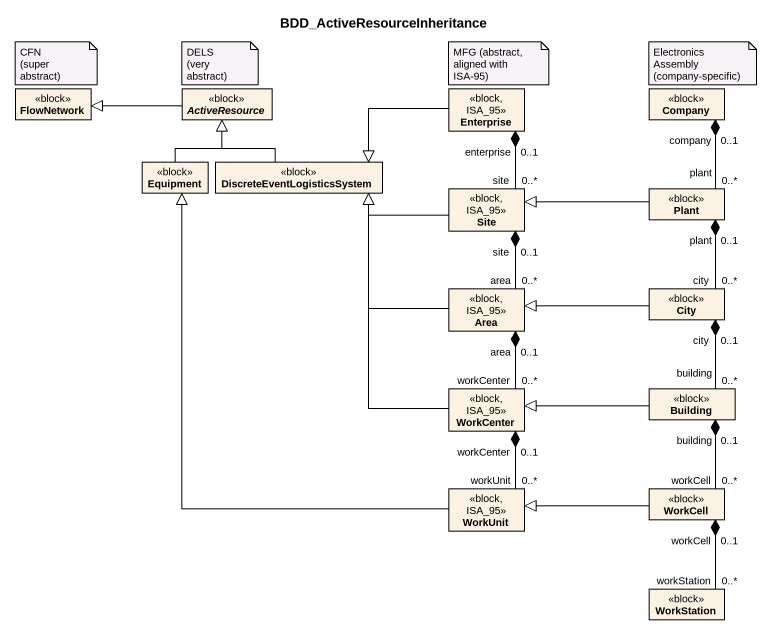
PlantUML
@startuml
title BDD_ActiveResourceInheritance
hide circle
hide empty members
class FlowNetwork <<block>>
abstract class ActiveResource <<block>>
class Enterprise <<block, ISA_95>>
class Company <<block>>
class Equipment <<block>>
class DiscreteEventLogisticsSystem <<block>>
class Site <<block, ISA_95>>
class Plant <<block>>
class Area <<block, ISA_95>>
class City <<block>>
class WorkCenter <<block, ISA_95>>
class Building <<block>>
class WorkUnit <<block, ISA_95>>
class WorkCell <<block>>
class WorkStation <<block>>
ActiveResource -left-|> FlowNetwork
Enterprise -left-|> DiscreteEventLogisticsSystem
Enterprise "enterprise\n0..1" *-- "site\n0..*" Site
Company "company\n0..1" *-- "plant\n0..*" Plant
Equipment -up-|> ActiveResource
DiscreteEventLogisticsSystem -up-|> ActiveResource
Site -left-|> DiscreteEventLogisticsSystem
Site "site\n0..1" *-- "area\n0..*" Area
Plant -left-|> Site
Plant "plant\n0..1" *-- "city\n0..*" City
Area -up-|> DiscreteEventLogisticsSystem
Area "area\n0..1" *-- "workCenter\n0..*" WorkCenter
City -left-|> Area
City "city\n0..1" *-- "building\n0..*" Building
WorkCenter -up-|> DiscreteEventLogisticsSystem
WorkCenter "workCenter\n0..1" *-- "workUnit\n0..*" WorkUnit
Building -left-|> WorkCenter
Building "building\n0..1" *-- "workCell\n0..*" WorkCell
WorkUnit -up-|> Equipment
WorkCell -left-|> WorkUnit
WorkCell "workCell\n0..1" *-- "workStation\n0..*" WorkStation
note as N1
  CFN
  (super abstract)
end note
note as N2
  DELS
  (very abstract)
end note
note as N3
  MFG (abstract, aligned with ISA-95)
end note
note as N4
  Electronics Assembly
  (company-specific)
end note
@enduml
